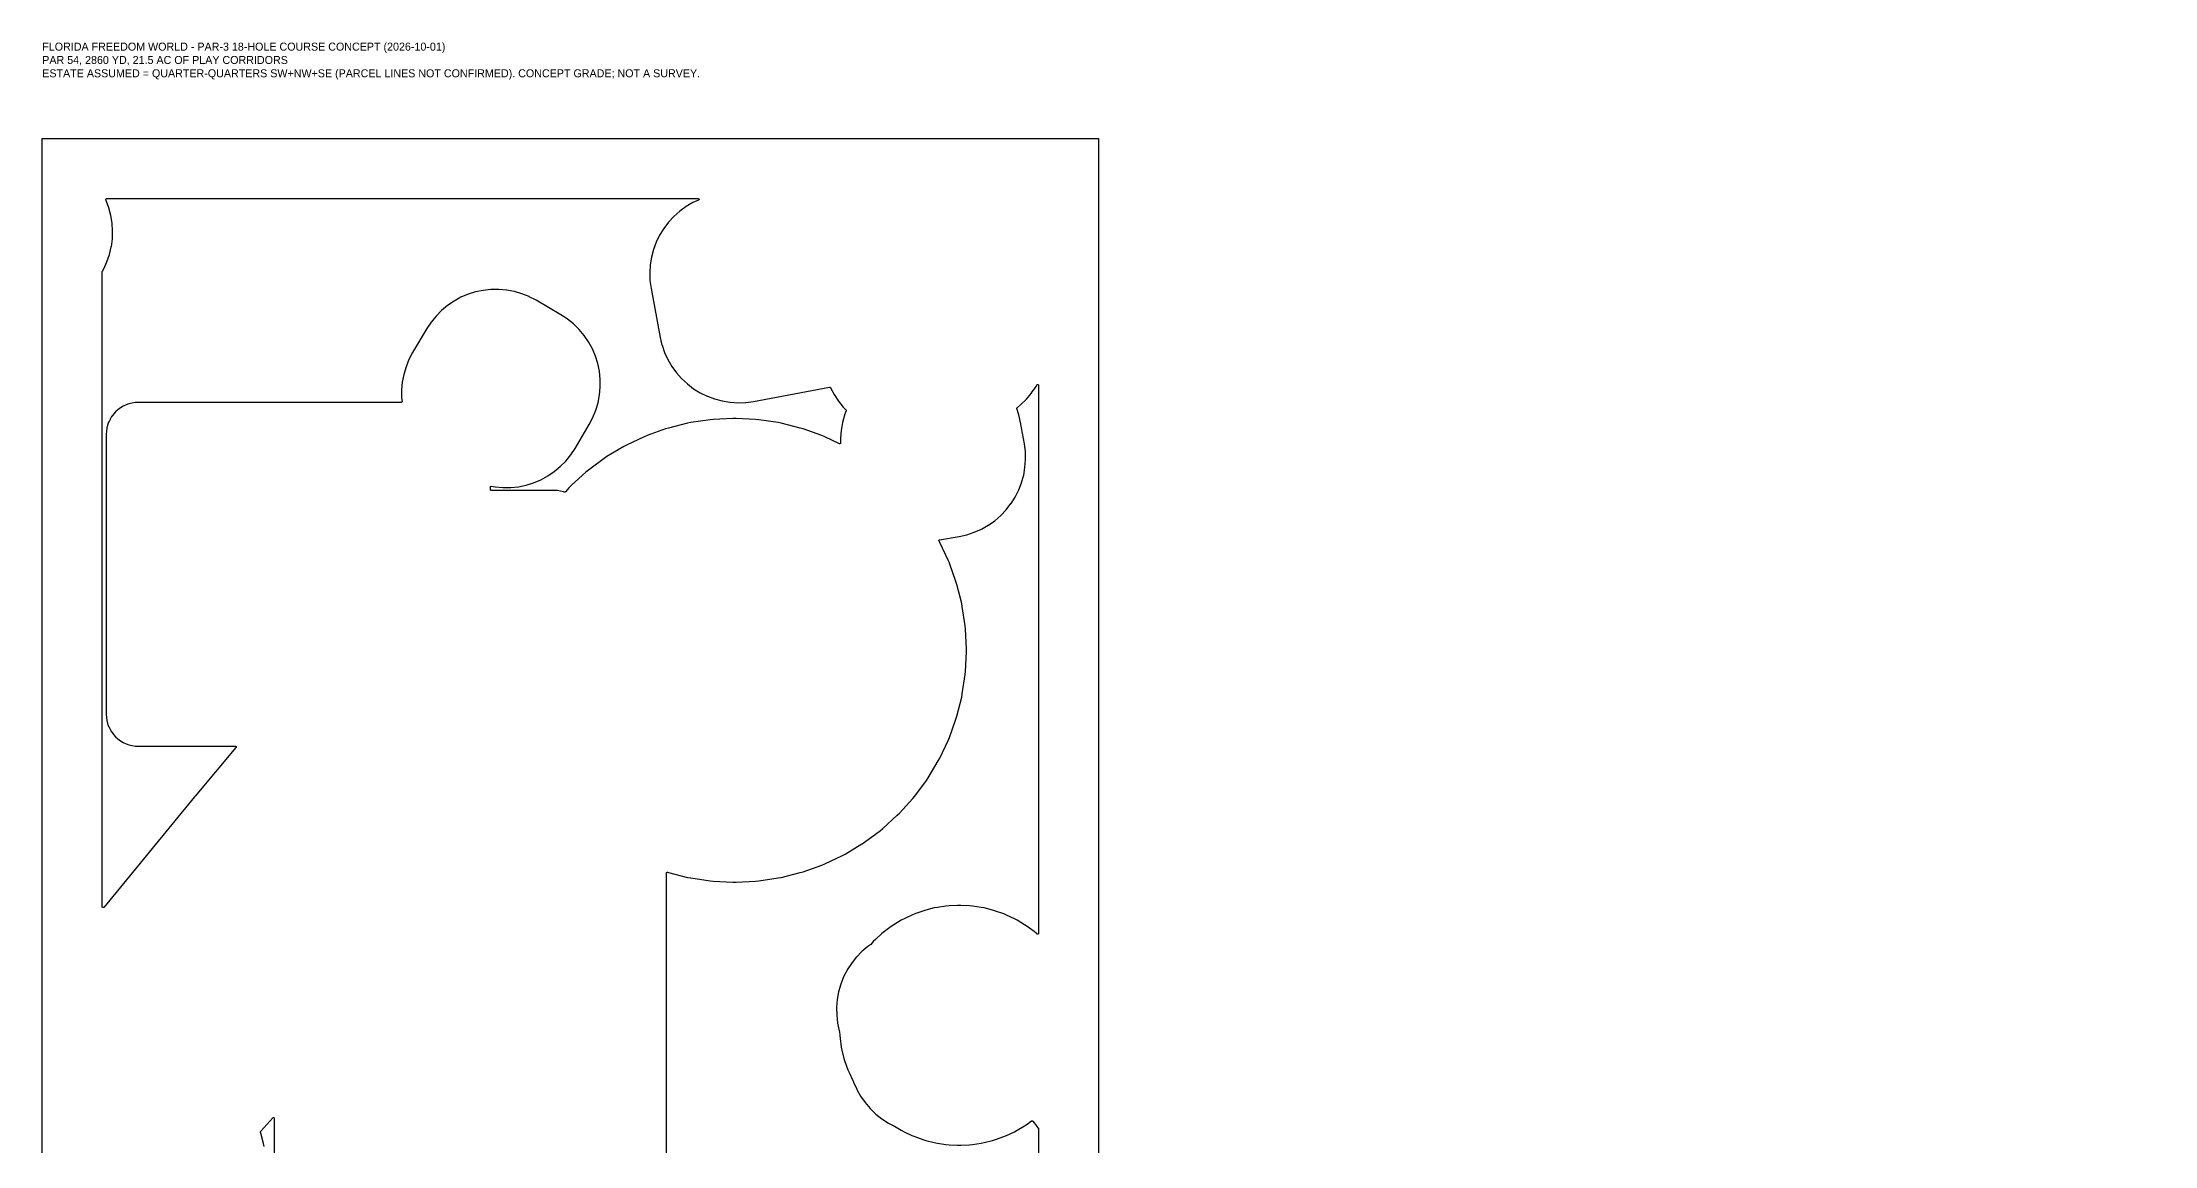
# Model space of a CAD drawing. Extents: x 425730 to 428370, y 1577180 to 1579941.
# Drawn here: x 425730 to 428370, y 1578560 to 1579941 of the extents above; entities that cross this region are included whole.
import ezdxf

# ---------------------------------------------------------------- set-up
doc = ezdxf.new("R2010")
doc.units = 21
for name, color, linetype in [('G-ANNO-ESTATE', 6, 'Continuous'), ('L-GOLF-ANNO', 2, 'Continuous'), ('L-GOLF-FREE', 8, 'Continuous')]:
    doc.layers.add(name, color=color, linetype=linetype)

msp = doc.modelspace()

# ---------------------------------------------------------------- linework, layer by layer
at = {"layer": 'G-ANNO-ESTATE'}
msp.add_lwpolyline([(425730, 1577180), (425730, 1578500), (425730, 1579820), (427050, 1579820), (427050, 1578500), (428370, 1578500), (428370, 1577180), (427050, 1577180), (425730, 1577180)], close=True, dxfattribs=at)
at = {"layer": 'L-GOLF-FREE'}
msp.add_lwpolyline([(425805, 1579653.6), (425805, 1579653.7), (425805, 1579653.8), (425805.1, 1579653.9), (425805.1, 1579654), (425806.8, 1579656.9), (425806.9, 1579656.9), (425810.9, 1579665.8), (425810.9, 1579665.9), (425814.1, 1579675.1), (425814.1, 1579675.2), (425816.3, 1579684.7), (425816.4, 1579684.8), (425817.6, 1579694.5), (425817.6, 1579694.5), (425818, 1579704.3), (425818, 1579704.3), (425817.4, 1579714.1), (425817.3, 1579714.1), (425815.8, 1579723.8), (425815.8, 1579723.8), (425813.2, 1579733.3), (425813.2, 1579733.3), (425810.3, 1579741.2), (425810.3, 1579741.2), (425809.6, 1579743.7), (425809.6, 1579743.8), (425809.6, 1579743.9), (425809.6, 1579744), (425809.6, 1579744.1), (425809.6, 1579744.2), (425809.6, 1579744.3), (425809.6, 1579744.4), (425809.7, 1579744.5), (425809.7, 1579744.6), (425809.8, 1579744.6), (425809.9, 1579744.7), (425809.9, 1579744.8), (425810, 1579744.8), (425810.1, 1579744.9), (425810.2, 1579744.9), (425810.3, 1579745), (425810.4, 1579745), (425810.5, 1579745), (425810.6, 1579745), (426549.8, 1579745), (426549.9, 1579745), (426550, 1579745), (426550.1, 1579745), (426550.2, 1579744.9), (426550.2, 1579744.9), (426550.3, 1579744.8), (426550.4, 1579744.8), (426550.5, 1579744.7), (426550.5, 1579744.6), (426550.6, 1579744.6), (426550.6, 1579744.5), (426550.7, 1579744.4), (426550.7, 1579744.3), (426550.8, 1579744.2), (426550.8, 1579744.1), (426550.8, 1579744), (426550.8, 1579743.9), (426550.8, 1579743.8), (426550.7, 1579743.7), (426550.7, 1579743.6), (426550.7, 1579743.6), (426550.6, 1579743.5), (426550.6, 1579743.4), (426550.5, 1579743.3), (426550.4, 1579743.2), (426550.4, 1579743.2), (426550.3, 1579743.1), (426550.2, 1579743.1), (426543.2, 1579739.9), (426543.1, 1579739.9), (426534.7, 1579734.9), (426534.6, 1579734.9), (426526.7, 1579729.2), (426526.7, 1579729.2), (426519.3, 1579722.7), (426519.3, 1579722.7), (426512.6, 1579715.5), (426512.6, 1579715.5), (426506.7, 1579707.7), (426506.7, 1579707.7), (426501.5, 1579699.3), (426501.5, 1579699.3), (426497.2, 1579690.5), (426497.2, 1579690.5), (426493.8, 1579681.3), (426493.8, 1579681.3), (426491.3, 1579671.8), (426491.3, 1579671.8), (426489.7, 1579662.1), (426489.7, 1579662.1), (426489.1, 1579652.3), (426489.1, 1579652.3), (426489.5, 1579642.5), (426489.5, 1579642.4), (426490.8, 1579632.7), (426490.8, 1579632.7), (426502.3, 1579571.3), (426502.3, 1579571.3), (426504.5, 1579561.8), (426504.6, 1579561.7), (426507.7, 1579552.5), (426507.7, 1579552.4), (426511.8, 1579543.6), (426511.8, 1579543.5), (426516.7, 1579535.1), (426516.8, 1579535.1), (426522.5, 1579527.2), (426522.5, 1579527.1), (426529, 1579519.8), (426529, 1579519.8), (426536.2, 1579513.1), (426536.2, 1579513.1), (426544, 1579507.2), (426544, 1579507.2), (426552.3, 1579502), (426552.3, 1579502), (426561.1, 1579497.7), (426561.2, 1579497.7), (426570.3, 1579494.3), (426570.3, 1579494.3), (426579.8, 1579491.8), (426579.8, 1579491.8), (426589.4, 1579490.2), (426589.5, 1579490.2), (426599.2, 1579489.6), (426599.3, 1579489.6), (426609, 1579490), (426609.1, 1579490), (426618.8, 1579491.3), (426618.8, 1579491.3), (426714, 1579508.9), (426714.1, 1579508.9), (426714.2, 1579508.9), (426714.3, 1579508.9), (426714.3, 1579508.9), (426714.4, 1579508.9), (426714.5, 1579508.8), (426714.6, 1579508.8), (426714.7, 1579508.7), (426714.8, 1579508.7), (426714.9, 1579508.6), (426714.9, 1579508.5), (426715, 1579508.5), (426715, 1579508.4), (426719.5, 1579499.9), (426719.5, 1579499.8), (426724.9, 1579491.7), (426724.9, 1579491.6), (426731, 1579484.1), (426731.1, 1579484), (426734.4, 1579480.6), (426734.5, 1579480.6), (426734.5, 1579480.5), (426734.6, 1579480.4), (426734.6, 1579480.3), (426734.7, 1579480.2), (426734.7, 1579480.1), (426734.7, 1579480), (426734.7, 1579479.9), (426734.7, 1579479.8), (426734.7, 1579479.7), (426734.7, 1579479.7), (426734.6, 1579479.6), (426732.6, 1579474.3), (426732.6, 1579474.2), (426730, 1579464.8), (426730, 1579464.7), (426728.3, 1579455.1), (426728.3, 1579455.1), (426727.6, 1579445.3), (426727.6, 1579445.3), (426727.7, 1579439.3), (426727.7, 1579439.2), (426727.7, 1579439.1), (426727.7, 1579439), (426727.7, 1579438.9), (426727.6, 1579438.8), (426727.6, 1579438.7), (426727.5, 1579438.7), (426727.5, 1579438.6), (426727.4, 1579438.5), (426727.3, 1579438.5), (426727.2, 1579438.4), (426727.1, 1579438.4), (426727.1, 1579438.3), (426727, 1579438.3), (426726.9, 1579438.3), (426726.8, 1579438.3), (426726.7, 1579438.3), (426726.6, 1579438.3), (426726.5, 1579438.3), (426726.4, 1579438.3), (426726.3, 1579438.4), (426707.8, 1579447.1), (426707.8, 1579447.1), (426704.2, 1579448.6), (426704.1, 1579448.6), (426681.1, 1579456.9), (426681, 1579456.9), (426677.3, 1579458), (426677.3, 1579458), (426653.5, 1579464), (426653.5, 1579464), (426649.7, 1579464.8), (426649.6, 1579464.8), (426625.4, 1579468.4), (426625.4, 1579468.4), (426621.5, 1579468.7), (426621.5, 1579468.7), (426597, 1579470), (426597, 1579470), (426593, 1579470), (426593, 1579470), (426568.5, 1579468.7), (426568.5, 1579468.7), (426564.6, 1579468.4), (426564.6, 1579468.4), (426540.4, 1579464.8), (426540.3, 1579464.8), (426536.5, 1579464), (426536.5, 1579464), (426512.7, 1579458), (426512.7, 1579458), (426509, 1579456.9), (426508.9, 1579456.9), (426485.9, 1579448.6), (426485.8, 1579448.6), (426482.2, 1579447.1), (426482.2, 1579447.1), (426460.1, 1579436.6), (426460, 1579436.6), (426456.6, 1579434.8), (426456.6, 1579434.8), (426435.6, 1579422.2), (426435.5, 1579422.2), (426432.3, 1579420), (426432.3, 1579420), (426412.6, 1579405.4), (426412.6, 1579405.4), (426409.5, 1579402.9), (426409.5, 1579402.9), (426391.4, 1579386.4), (426391.4, 1579386.4), (426388.6, 1579383.6), (426388.6, 1579383.6), (426383.7, 1579378.2), (426383.6, 1579378.1), (426383.5, 1579378.1), (426383.4, 1579378), (426383.3, 1579378), (426383.3, 1579377.9), (426383.2, 1579377.9), (426383.1, 1579377.9), (426383, 1579377.9), (426382.9, 1579377.9), (426382.8, 1579377.9), (426382.7, 1579377.9), (426382.6, 1579377.9), (426381.6, 1579378.3), (426381.6, 1579378.3), (426377.8, 1579379.2), (426377.8, 1579379.2), (426373.9, 1579379.8), (426373.9, 1579379.8), (426370, 1579380), (426370, 1579380), (426291, 1579380), (426290.9, 1579380), (426290.8, 1579380), (426290.7, 1579380), (426290.6, 1579380.1), (426290.5, 1579380.1), (426290.4, 1579380.2), (426290.4, 1579380.2), (426290.3, 1579380.3), (426290.2, 1579380.4), (426290.2, 1579380.4), (426290.1, 1579380.5), (426290.1, 1579380.6), (426290, 1579380.7), (426290, 1579380.8), (426290, 1579380.9), (426290, 1579381), (426290, 1579384.3), (426290, 1579384.4), (426290, 1579384.5), (426290, 1579384.6), (426290.1, 1579384.7), (426290.1, 1579384.7), (426290.2, 1579384.8), (426290.2, 1579384.9), (426290.3, 1579385), (426290.4, 1579385), (426290.4, 1579385.1), (426290.5, 1579385.2), (426290.6, 1579385.2), (426290.7, 1579385.2), (426290.8, 1579385.3), (426290.9, 1579385.3), (426291, 1579385.3), (426291.1, 1579385.3), (426291.2, 1579385.3), (426295.9, 1579384.4), (426295.9, 1579384.4), (426305.6, 1579383.5), (426305.7, 1579383.5), (426315.4, 1579383.6), (426315.5, 1579383.6), (426325.1, 1579384.6), (426325.2, 1579384.6), (426334.7, 1579386.6), (426334.8, 1579386.6), (426344.1, 1579389.5), (426344.1, 1579389.5), (426353.1, 1579393.3), (426353.1, 1579393.3), (426361.7, 1579398), (426361.7, 1579398), (426369.8, 1579403.5), (426369.8, 1579403.5), (426377.3, 1579409.7), (426377.3, 1579409.8), (426384.2, 1579416.7), (426384.2, 1579416.7), (426390.4, 1579424.3), (426390.4, 1579424.3), (426395.8, 1579432.5), (426395.8, 1579432.5), (426413.5, 1579462.5), (426413.5, 1579462.5), (426418.1, 1579471.2), (426418.1, 1579471.2), (426421.8, 1579480.3), (426421.8, 1579480.3), (426424.6, 1579489.7), (426424.6, 1579489.8), (426426.5, 1579499.4), (426426.5, 1579499.4), (426427.4, 1579509.2), (426427.4, 1579509.3), (426427.3, 1579519.1), (426427.3, 1579519.1), (426426.3, 1579528.8), (426426.2, 1579528.9), (426424.3, 1579538.5), (426424.2, 1579538.5), (426421.3, 1579547.9), (426421.3, 1579547.9), (426417.5, 1579557), (426417.5, 1579557), (426412.8, 1579565.6), (426412.7, 1579565.6), (426407.2, 1579573.7), (426407.2, 1579573.8), (426400.9, 1579581.3), (426400.9, 1579581.3), (426393.9, 1579588.2), (426393.8, 1579588.2), (426386.2, 1579594.3), (426386.1, 1579594.4), (426377.9, 1579599.7), (426377.9, 1579599.7), (426347.1, 1579617.7), (426347.1, 1579617.8), (426338.5, 1579622.2), (426338.4, 1579622.3), (426329.4, 1579625.9), (426329.3, 1579625.9), (426320, 1579628.6), (426319.9, 1579628.7), (426310.4, 1579630.5), (426310.3, 1579630.5), (426300.6, 1579631.3), (426300.6, 1579631.3), (426290.9, 1579631.2), (426290.8, 1579631.2), (426281.1, 1579630.2), (426281.1, 1579630.2), (426271.6, 1579628.2), (426271.5, 1579628.2), (426262.2, 1579625.3), (426262.2, 1579625.3), (426253.2, 1579621.5), (426253.2, 1579621.5), (426244.6, 1579616.8), (426244.6, 1579616.8), (426236.5, 1579611.3), (426236.5, 1579611.3), (426229, 1579605.1), (426229, 1579605), (426222.1, 1579598.1), (426222.1, 1579598.1), (426216, 1579590.5), (426215.9, 1579590.5), (426210.6, 1579582.3), (426210.6, 1579582.3), (426192.9, 1579552.4), (426192.8, 1579552.3), (426188.3, 1579543.7), (426188.3, 1579543.6), (426184.6, 1579534.6), (426184.6, 1579534.5), (426181.8, 1579525.1), (426181.8, 1579525.1), (426179.9, 1579515.5), (426179.9, 1579515.4), (426179, 1579505.7), (426179, 1579505.6), (426179.1, 1579495.8), (426179.1, 1579495.8), (426179.6, 1579491.1), (426179.6, 1579491), (426179.6, 1579490.9), (426179.6, 1579490.8), (426179.5, 1579490.7), (426179.5, 1579490.6), (426179.5, 1579490.5), (426179.4, 1579490.4), (426179.4, 1579490.4), (426179.3, 1579490.3), (426179.2, 1579490.2), (426179.1, 1579490.2), (426179.1, 1579490.1), (426179, 1579490.1), (426178.9, 1579490), (426178.8, 1579490), (426178.7, 1579490), (426178.6, 1579490), (425850, 1579490), (425850, 1579490), (425846.1, 1579489.8), (425846.1, 1579489.8), (425842.2, 1579489.2), (425842.2, 1579489.2), (425838.4, 1579488.3), (425838.4, 1579488.3), (425834.7, 1579487), (425834.7, 1579486.9), (425831.2, 1579485.3), (425831.1, 1579485.3), (425827.8, 1579483.3), (425827.8, 1579483.2), (425824.6, 1579480.9), (425824.6, 1579480.9), (425821.7, 1579478.3), (425821.7, 1579478.3), (425819.1, 1579475.4), (425819.1, 1579475.4), (425816.8, 1579472.2), (425816.7, 1579472.2), (425814.7, 1579468.9), (425814.7, 1579468.8), (425813.1, 1579465.3), (425813, 1579465.3), (425811.7, 1579461.6), (425811.7, 1579461.6), (425810.8, 1579457.8), (425810.8, 1579457.8), (425810.2, 1579453.9), (425810.2, 1579453.9), (425810, 1579450), (425810, 1579450), (425810, 1579100), (425810, 1579100), (425810.2, 1579096.1), (425810.2, 1579096.1), (425810.8, 1579092.2), (425810.8, 1579092.2), (425811.7, 1579088.4), (425811.7, 1579088.4), (425813, 1579084.7), (425813.1, 1579084.7), (425814.7, 1579081.2), (425814.7, 1579081.1), (425816.7, 1579077.8), (425816.8, 1579077.8), (425819.1, 1579074.6), (425819.1, 1579074.6), (425821.7, 1579071.7), (425821.7, 1579071.7), (425824.6, 1579069.1), (425824.6, 1579069.1), (425827.8, 1579066.8), (425827.8, 1579066.7), (425831.1, 1579064.7), (425831.2, 1579064.7), (425834.7, 1579063.1), (425834.7, 1579063), (425838.4, 1579061.7), (425838.4, 1579061.7), (425842.2, 1579060.8), (425842.2, 1579060.8), (425846.1, 1579060.2), (425846.1, 1579060.2), (425850, 1579060), (425850, 1579060), (425971.3, 1579060), (425971.4, 1579060), (425971.5, 1579060), (425971.6, 1579060), (425971.7, 1579059.9), (425971.8, 1579059.9), (425971.9, 1579059.8), (425972, 1579059.8), (425972.1, 1579059.7), (425972.1, 1579059.6), (425972.2, 1579059.6), (425972.2, 1579059.5), (425972.3, 1579059.4), (425972.3, 1579059.3), (425972.3, 1579059.2), (425972.3, 1579059.1), (425972.3, 1579059), (425972.3, 1579058.9), (425972.3, 1579058.8), (425972.3, 1579058.7), (425972.3, 1579058.6), (425972.2, 1579058.5), (425972.2, 1579058.4), (425972.1, 1579058.4), (425920.9, 1578997.5), (425920.8, 1578997.3), (425920.3, 1578996.8), (425920.2, 1578996.6), (425806.8, 1578858.5), (425806.7, 1578858.5), (425806.6, 1578858.4), (425806.6, 1578858.3), (425806.5, 1578858.3), (425806.4, 1578858.2), (425806.3, 1578858.2), (425806.2, 1578858.2), (425806.1, 1578858.2), (425806, 1578858.2), (425805.9, 1578858.2), (425805.8, 1578858.2), (425805.7, 1578858.2), (425805.6, 1578858.2), (425805.5, 1578858.3), (425805.4, 1578858.3), (425805.4, 1578858.4), (425805.3, 1578858.5), (425805.2, 1578858.5), (425805.2, 1578858.6), (425805.1, 1578858.7), (425805.1, 1578858.8), (425805, 1578858.9), (425805, 1578859), (425805, 1578859.1), (425805, 1578859.2), (425805, 1579653.5), (425805, 1579653.6)], close=True, dxfattribs=at)
for points in [[(426510, 1578440), (426510, 1578901.4), (426510, 1578901.5), (426510, 1578901.6), (426510, 1578901.7), (426510.1, 1578901.8), (426510.1, 1578901.9), (426510.2, 1578902), (426510.2, 1578902.1), (426510.3, 1578902.1), (426510.4, 1578902.2), (426510.4, 1578902.3), (426510.5, 1578902.3), (426510.6, 1578902.4), (426510.7, 1578902.4), (426510.8, 1578902.4), (426510.9, 1578902.4), (426511, 1578902.4), (426511.1, 1578902.4), (426511.2, 1578902.4), (426511.3, 1578902.4), (426512.7, 1578902), (426512.7, 1578902), (426536.5, 1578896), (426536.5, 1578896), (426540.3, 1578895.2), (426540.4, 1578895.2), (426564.6, 1578891.6), (426564.6, 1578891.6), (426568.5, 1578891.3), (426568.5, 1578891.3), (426593, 1578890), (426593, 1578890), (426597, 1578890), (426597, 1578890), (426621.5, 1578891.3), (426621.5, 1578891.3), (426625.4, 1578891.6), (426625.4, 1578891.6), (426649.6, 1578895.2), (426649.7, 1578895.2), (426653.5, 1578896), (426653.5, 1578896), (426677.3, 1578902), (426677.3, 1578902), (426681, 1578903.1), (426681.1, 1578903.1), (426704.1, 1578911.4), (426704.2, 1578911.4), (426707.8, 1578912.9), (426707.8, 1578912.9), (426729.9, 1578923.4), (426730, 1578923.4), (426733.4, 1578925.2), (426733.4, 1578925.2), (426754.4, 1578937.8), (426754.5, 1578937.8), (426757.7, 1578940), (426757.7, 1578940), (426777.4, 1578954.6), (426777.4, 1578954.6), (426780.5, 1578957.1), (426780.5, 1578957.1), (426798.6, 1578973.6), (426798.6, 1578973.6), (426801.4, 1578976.4), (426801.4, 1578976.4), (426817.9, 1578994.5), (426817.9, 1578994.5), (426820.4, 1578997.6), (426820.4, 1578997.6), (426835, 1579017.3), (426835, 1579017.3), (426837.2, 1579020.5), (426837.2, 1579020.6), (426849.8, 1579041.6), (426849.8, 1579041.6), (426851.6, 1579045), (426851.6, 1579045.1), (426862.1, 1579067.2), (426862.1, 1579067.2), (426863.6, 1579070.8), (426863.6, 1579070.9), (426871.9, 1579093.9), (426871.9, 1579094), (426873, 1579097.7), (426873, 1579097.7), (426879, 1579121.5), (426879, 1579121.5), (426879.8, 1579125.3), (426879.8, 1579125.4), (426883.4, 1579149.6), (426883.4, 1579149.6), (426883.7, 1579153.5), (426883.7, 1579153.5), (426885, 1579178), (426885, 1579178), (426885, 1579182), (426885, 1579182), (426883.7, 1579206.5), (426883.7, 1579206.5), (426883.4, 1579210.4), (426883.4, 1579210.4), (426879.8, 1579234.6), (426879.8, 1579234.7), (426879, 1579238.5), (426879, 1579238.5), (426873, 1579262.3), (426873, 1579262.3), (426871.9, 1579266), (426871.9, 1579266.1), (426863.6, 1579289.1), (426863.6, 1579289.2), (426862.1, 1579292.8), (426862.1, 1579292.8), (426851.6, 1579314.9), (426851.6, 1579315), (426850.7, 1579316.7), (426850.6, 1579316.8), (426850.6, 1579316.9), (426850.6, 1579317), (426850.6, 1579317.1), (426850.6, 1579317.2), (426850.6, 1579317.3), (426850.6, 1579317.4), (426850.6, 1579317.5), (426850.7, 1579317.6), (426850.7, 1579317.7), (426850.7, 1579317.8), (426850.8, 1579317.8), (426850.9, 1579317.9), (426851, 1579318), (426851, 1579318), (426851.1, 1579318.1), (426851.2, 1579318.1), (426851.3, 1579318.2), (426851.4, 1579318.2), (426875.8, 1579322.4), (426875.9, 1579322.4), (426885.4, 1579324.5), (426885.5, 1579324.6), (426894.8, 1579327.6), (426894.8, 1579327.6), (426903.8, 1579331.6), (426903.8, 1579331.6), (426912.3, 1579336.4), (426912.4, 1579336.5), (426920.4, 1579342.1), (426920.4, 1579342.1), (426927.8, 1579348.5), (426927.8, 1579348.5), (426934.6, 1579355.6), (426934.6, 1579355.7), (426940.6, 1579363.4), (426940.7, 1579363.4), (426945.9, 1579371.7), (426945.9, 1579371.7), (426950.3, 1579380.5), (426950.3, 1579380.5), (426953.8, 1579389.6), (426953.9, 1579389.7), (426956.5, 1579399.1), (426956.5, 1579399.2), (426958.1, 1579408.8), (426958.1, 1579408.8), (426958.8, 1579418.6), (426958.8, 1579418.7), (426958.6, 1579428.4), (426958.6, 1579428.5), (426957.4, 1579438.2), (426957.4, 1579438.2), (426952.7, 1579464.7), (426952.7, 1579464.8), (426950.6, 1579474.3), (426950.5, 1579474.3), (426947.9, 1579482.3), (426947.9, 1579482.4), (426947.9, 1579482.5), (426947.9, 1579482.6), (426947.9, 1579482.7), (426947.9, 1579482.8), (426947.9, 1579482.9), (426947.9, 1579483), (426948, 1579483.1), (426948, 1579483.2), (426948.1, 1579483.2), (426948.1, 1579483.3), (426948.2, 1579483.4), (426953.1, 1579487.3), (426953.1, 1579487.3), (426960.1, 1579494.2), (426960.1, 1579494.2), (426966.4, 1579501.7), (426966.4, 1579501.8), (426971.9, 1579509.9), (426971.9, 1579509.9), (426973.1, 1579512.1), (426973.2, 1579512.2), (426973.2, 1579512.3), (426973.3, 1579512.4), (426973.4, 1579512.4), (426973.4, 1579512.5), (426973.5, 1579512.5), (426973.6, 1579512.6), (426973.7, 1579512.6), (426973.8, 1579512.6), (426973.9, 1579512.6), (426974, 1579512.6), (426974.1, 1579512.6), (426974.2, 1579512.6), (426974.3, 1579512.6), (426974.4, 1579512.6), (426974.5, 1579512.5), (426974.6, 1579512.5), (426974.6, 1579512.4), (426974.7, 1579512.3), (426974.8, 1579512.3), (426974.8, 1579512.2), (426974.9, 1579512.1), (426974.9, 1579512), (426975, 1579511.9), (426975, 1579511.8), (426975, 1579511.7), (426975, 1579511.6), (426975, 1578825.8), (426975, 1578825.7), (426975, 1578825.6), (426975, 1578825.5), (426974.9, 1578825.4), (426974.9, 1578825.3), (426974.8, 1578825.2), (426974.8, 1578825.2), (426974.7, 1578825.1), (426974.6, 1578825), (426974.6, 1578825), (426974.5, 1578824.9), (426974.4, 1578824.9), (426974.3, 1578824.8), (426974.2, 1578824.8), (426974.1, 1578824.8), (426974, 1578824.8), (426973.9, 1578824.8), (426973.8, 1578824.8), (426973.7, 1578824.8), (426973.7, 1578824.9), (426973.6, 1578824.9), (426973.5, 1578824.9), (426973.4, 1578825), (426973.3, 1578825.1), (426972.7, 1578825.7), (426972.6, 1578825.7), (426969.6, 1578828.2), (426969.6, 1578828.2), (426961, 1578834.6), (426960.9, 1578834.6), (426957.7, 1578836.8), (426957.7, 1578836.8), (426948.4, 1578842.3), (426948.4, 1578842.3), (426945, 1578844.2), (426944.9, 1578844.2), (426935.2, 1578848.8), (426935.2, 1578848.8), (426931.6, 1578850.3), (426931.6, 1578850.3), (426921.4, 1578853.9), (426921.4, 1578853.9), (426917.7, 1578855.1), (426917.6, 1578855.1), (426907.2, 1578857.7), (426907.2, 1578857.7), (426903.3, 1578858.5), (426903.3, 1578858.5), (426892.7, 1578860), (426892.6, 1578860), (426888.8, 1578860.4), (426888.7, 1578860.4), (426878, 1578861), (426878, 1578861), (426874, 1578861), (426874, 1578861), (426863.3, 1578860.4), (426863.2, 1578860.4), (426859.4, 1578860), (426859.3, 1578860), (426848.7, 1578858.5), (426848.7, 1578858.5), (426844.8, 1578857.7), (426844.8, 1578857.7), (426834.4, 1578855.1), (426834.3, 1578855.1), (426830.6, 1578853.9), (426830.6, 1578853.9), (426820.4, 1578850.3), (426820.4, 1578850.3), (426816.8, 1578848.8), (426816.8, 1578848.8), (426807.1, 1578844.2), (426807, 1578844.2), (426803.6, 1578842.3), (426803.6, 1578842.3), (426794.3, 1578836.8), (426794.3, 1578836.8), (426791.1, 1578834.6), (426791, 1578834.6), (426782.4, 1578828.2), (426782.4, 1578828.2), (426779.4, 1578825.7), (426779.3, 1578825.7), (426771.4, 1578818.4), (426771.3, 1578818.4), (426768.6, 1578815.7), (426768.6, 1578815.6), (426765.4, 1578812.2), (426765.4, 1578812.1), (426765.3, 1578812), (426761.7, 1578809.6), (426761.7, 1578809.5), (426754.2, 1578803.2), (426754.2, 1578803.2), (426747.4, 1578796.1), (426747.3, 1578796.1), (426741.3, 1578788.4), (426741.2, 1578788.4), (426735.9, 1578780.2), (426735.9, 1578780.1), (426731.5, 1578771.4), (426731.4, 1578771.4), (426727.9, 1578762.3), (426727.9, 1578762.2), (426725.2, 1578752.8), (426725.2, 1578752.8), (426723.4, 1578743.1), (426723.4, 1578743.1), (426722.6, 1578733.3), (426722.6, 1578733.3), (426722.8, 1578723.5), (426722.8, 1578723.5), (426724, 1578713.8), (426724, 1578713.7), (426726.1, 1578704.1), (426726.1, 1578704.1), (426726.3, 1578703.2), (426726.3, 1578703.1), (426726.3, 1578703), (426726.6, 1578698.3), (426726.6, 1578698.2), (426727, 1578694.4), (426727, 1578694.3), (426728.5, 1578683.7), (426728.5, 1578683.7), (426729.3, 1578679.8), (426729.3, 1578679.8), (426731.9, 1578669.4), (426731.9, 1578669.3), (426733.1, 1578665.6), (426733.1, 1578665.6), (426736.7, 1578655.4), (426736.7, 1578655.4), (426738.2, 1578651.8), (426738.2, 1578651.8), (426742.8, 1578642.1), (426742.8, 1578642), (426743.9, 1578640.1), (426743.9, 1578640), (426743.9, 1578640), (426744, 1578639.9), (426744, 1578639.8), (426747.9, 1578630.9), (426747.9, 1578630.8), (426752.6, 1578622.3), (426752.7, 1578622.3), (426758.2, 1578614.3), (426758.3, 1578614.2), (426764.6, 1578606.8), (426764.6, 1578606.8), (426771.6, 1578600), (426771.7, 1578600), (426779.3, 1578593.9), (426779.4, 1578593.9), (426787.6, 1578588.6), (426787.6, 1578588.6), (426795, 1578584.8), (426795.1, 1578584.8), (426803.6, 1578579.7), (426803.6, 1578579.7), (426807, 1578577.8), (426807.1, 1578577.8), (426816.8, 1578573.2), (426816.8, 1578573.2), (426820.4, 1578571.7), (426820.4, 1578571.7), (426830.6, 1578568.1), (426830.6, 1578568.1), (426834.3, 1578566.9), (426834.4, 1578566.9), (426844.8, 1578564.3), (426844.8, 1578564.3), (426848.7, 1578563.5), (426848.7, 1578563.5), (426859.3, 1578562), (426859.4, 1578562), (426863.2, 1578561.6), (426863.3, 1578561.6), (426874, 1578561), (426874, 1578561), (426878, 1578561), (426878, 1578561), (426888.7, 1578561.6), (426888.8, 1578561.6), (426892.6, 1578562), (426892.7, 1578562), (426903.3, 1578563.5), (426903.3, 1578563.5), (426907.2, 1578564.3), (426907.2, 1578564.3), (426917.6, 1578566.9), (426917.7, 1578566.9), (426921.4, 1578568.1), (426921.4, 1578568.1), (426931.6, 1578571.7), (426931.6, 1578571.7), (426935.2, 1578573.2), (426935.2, 1578573.2), (426944.9, 1578577.8), (426945, 1578577.8), (426948.4, 1578579.7), (426948.4, 1578579.7), (426957.7, 1578585.2), (426957.7, 1578585.2), (426960.9, 1578587.4), (426961, 1578587.4), (426966.4, 1578591.4), (426966.5, 1578591.5), (426966.5, 1578591.5), (426966.6, 1578591.6), (426966.7, 1578591.6), (426966.8, 1578591.6), (426966.9, 1578591.6), (426967, 1578591.6), (426967.1, 1578591.6), (426967.2, 1578591.6), (426967.3, 1578591.6), (426967.4, 1578591.5), (426967.5, 1578591.5), (426967.6, 1578591.4), (426967.6, 1578591.4), (426967.7, 1578591.3), (426967.8, 1578591.2), (426972.4, 1578585.1), (426972.5, 1578585), (426974.7, 1578582.5), (426974.8, 1578582.5), (426974.8, 1578582.4), (426974.9, 1578582.3), (426974.9, 1578582.2), (426975, 1578582.1), (426975, 1578582.1), (426975, 1578582), (426975, 1578581.9), (426975, 1578500)], [(426007.3, 1578559.3), (426006.5, 1578563.1), (426006.5, 1578563.1), (426003.6, 1578574.5), (426003.6, 1578574.6), (426002.8, 1578577.4), (426002.7, 1578577.5), (426002.7, 1578577.6), (426002.7, 1578577.7), (426002.7, 1578577.8), (426002.8, 1578577.9), (426002.8, 1578578), (426002.8, 1578578.1), (426002.9, 1578578.2), (426002.9, 1578578.3), (426003, 1578578.4), (426018.3, 1578595.4), (426018.3, 1578595.4), (426018.4, 1578595.5), (426018.5, 1578595.6), (426018.6, 1578595.6), (426018.7, 1578595.6), (426018.7, 1578595.7), (426018.8, 1578595.7), (426018.9, 1578595.7), (426019, 1578595.7), (426019.1, 1578595.7), (426019.2, 1578595.7), (426019.3, 1578595.7), (426019.4, 1578595.6), (426019.5, 1578595.6), (426019.6, 1578595.5), (426019.6, 1578595.5), (426019.7, 1578595.4), (426019.8, 1578595.3), (426019.8, 1578595.3), (426019.9, 1578595.2), (426019.9, 1578595.1), (426020, 1578595), (426020, 1578594.9), (426020, 1578594.8), (426020, 1578594.7), (426020, 1578440)]]:
    msp.add_lwpolyline(points, dxfattribs=at)

# ---------------------------------------------------------------- texts
at = {"layer": 'L-GOLF-ANNO', "insert": (425730, 1579940), "char_height": 10, "width": 900, "attachment_point": 1}
msp.add_mtext('FLORIDA FREEDOM WORLD - PAR-3 18-HOLE COURSE CONCEPT (2026-10-01)\\PPAR 54, 2860 YD, 21.5 AC OF PLAY CORRIDORS\\PESTATE ASSUMED = QUARTER-QUARTERS SW+NW+SE (PARCEL LINES NOT CONFIRMED). CONCEPT GRADE; NOT A SURVEY.', dxfattribs=at)

doc.saveas('drawing.dxf')
